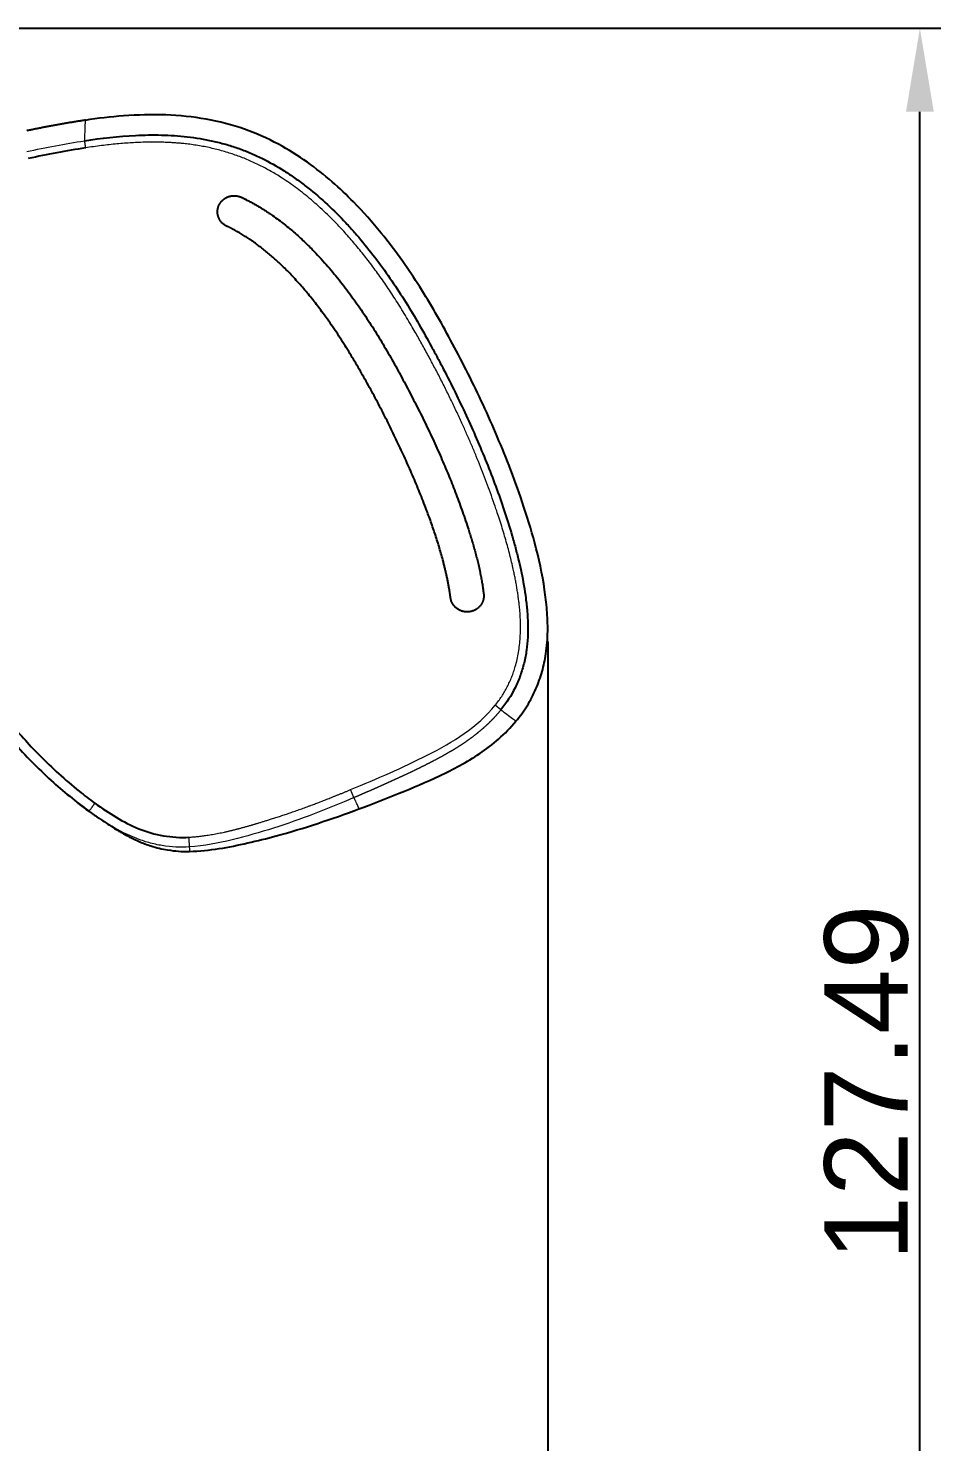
# Model space of a CAD drawing. Header units: millimetres. Extents: x 2151 to 2745, y 1423 to 1843.
# Drawn here: x 2290.6 to 2345.3, y 1554.5 to 1639.2 of the extents above; entities that cross this region are included whole.
import ezdxf

# ---------------------------------------------------------------- set-up
doc = ezdxf.new("R2010")
doc.units = ezdxf.units.MM
doc.styles.get("Standard").update_dxf_attribs({"font": 'arial.ttf'})
doc.dimstyles.new('ISO-25', dxfattribs={"dimtxt": 2.5, "dimasz": 2.5, "dimexe": 1.25, "dimexo": 0.625, "dimtad": 1, "dimtxsty": 'Standard', "dimcen": 2.5, "dimadec": 0, "dimazin": 0, "dimtfac": 1, "dimtmove": 0, "dimatfit": 3, "dimfxl": 1, "dimarcsym": 0})

# ---------------------------------------------------------------- blocks, each defined once
blk = doc.blocks.new('*D14')
at = {"color": 3, "lineweight": -2, "transparency": 16777216}
for p, q in [((2321.713, 1602.464), (2321.713, 1489.873)), ((2183.48, 1601.101), (2183.48, 1489.873)), ((2188.48, 1491.123), (2316.713, 1491.123))]:
    blk.add_line(p, q, dxfattribs=at)
at = {"color": 3, "transparency": 16777216}
for points in [[(2188.48, 1491.956), (2188.48, 1490.289), (2183.48, 1491.123)], [(2316.713, 1491.956), (2316.713, 1490.289), (2321.713, 1491.123)]]:
    blk.add_solid(points, dxfattribs=at)
at = {"layer": 'Defpoints', "color": 0, "transparency": 16777216}
for p in [(2321.713, 1603.089), (2183.48, 1601.726), (2321.713, 1491.123)]:
    blk.add_point(p, dxfattribs=at)
at = {"color": 3, "transparency": 16777216, "insert": (2242.454, 1496.857), "char_height": 5, "attachment_point": 1}
blk.add_mtext('138.23', dxfattribs=at)
blk = doc.blocks.new('*D18')
at = {"color": 3, "lineweight": -2, "transparency": 16777216}
for p, q in [((2253.167, 1639.234), (2345.274, 1639.234)), ((2344.024, 1516.748), (2344.024, 1634.234)), ((2281.867, 1511.748), (2345.274, 1511.748))]:
    blk.add_line(p, q, dxfattribs=at)
at = {"color": 3, "transparency": 16777216}
for points in [[(2343.191, 1634.234), (2344.858, 1634.234), (2344.024, 1639.234)], [(2343.191, 1516.748), (2344.858, 1516.748), (2344.024, 1511.748)]]:
    blk.add_solid(points, dxfattribs=at)
at = {"layer": 'Defpoints', "color": 0, "transparency": 16777216}
for p in [(2252.542, 1639.234), (2344.024, 1639.234), (2281.242, 1511.748)]:
    blk.add_point(p, dxfattribs=at)
at = {"color": 3, "transparency": 16777216, "insert": (2338.294, 1565.342), "char_height": 5, "attachment_point": 1, "rotation": 90}
blk.add_mtext('127.49', dxfattribs=at)

msp = doc.modelspace()

# ---------------------------------------------------------------- linework, layer by layer
at = {"linetype": 'Continuous', "lineweight": 18}
for p, q in [((2318.909, 1598.379), (2318.569, 1598.656)), ((2310.095, 1593.113), (2309.896, 1593.592))]:
    msp.add_line(p, q, dxfattribs=at)
at = {"linetype": 'Continuous', "lineweight": 25}
msp.add_line((2294.217, 1592.292), (2294.222, 1592.299), dxfattribs=at)
for points, degree in [([(2294.01, 1633.724), (2292.236, 1633.461), (2290.482, 1633.084)], 2), ([(2294.217, 1592.292), (2293.998, 1592.451), (2293.783, 1592.613), (2293.57, 1592.779)], 3), ([(2294.221, 1592.299), (2294.858, 1591.845)], 1)]:
    msp.add_open_spline(points, degree=degree, dxfattribs=at)
at = {"linetype": 'Continuous', "lineweight": 18}
for points, degree, knots in [([(2293.987, 1633.72), (2293.987, 1633.72), (2293.986, 1633.719), (2293.985, 1633.71), (2293.984, 1633.679), (2293.982, 1633.657), (2293.979, 1633.599), (2293.978, 1633.564), (2293.974, 1633.482), (2293.972, 1633.434), (2293.965, 1633.275), (2293.96, 1633.146), (2293.949, 1632.847), (2293.942, 1632.676), (2293.936, 1632.489)], 3, [0, 0, 0, 0, 0.013818, 0.13709, 0.13709, 0.260363, 0.260363, 0.383636, 0.383636, 0.506909, 0.506909, 0.753454, 0.753454, 1, 1, 1, 1]), ([(2318.569, 1598.656), (2320.36, 1600.864), (2320.034, 1604.399), (2319.804, 1606.899), (2318.661, 1610.286), (2316.836, 1615.696), (2313.639, 1621.243), (2310, 1627.559), (2305.721, 1630.298), (2303.134, 1631.954), (2300.029, 1632.304), (2297.455, 1632.595), (2294.001, 1632.065)], 2, [0, 0, 0, 0.125, 0.125, 0.25, 0.25, 0.5, 0.5, 0.75, 0.75, 0.875, 0.875, 1, 1, 1]), ([(2309.896, 1593.592), (2311.457, 1594.243), (2313.016, 1594.906), (2316.031, 1596.44), (2317.496, 1597.333), (2318.569, 1598.656)], 3, [0, 0, 0, 0, 0.5, 0.5, 1, 1, 1, 1]), ([(2318.909, 1598.379), (2318.9, 1598.367), (2318.88, 1598.343), (2318.85, 1598.306), (2318.82, 1598.27), (2318.79, 1598.234), (2318.76, 1598.198), (2318.729, 1598.163), (2318.699, 1598.127), (2318.668, 1598.092), (2318.637, 1598.057), (2318.605, 1598.022), (2318.574, 1597.987), (2318.542, 1597.952), (2318.51, 1597.918), (2318.478, 1597.884), (2318.446, 1597.85), (2318.414, 1597.816), (2318.381, 1597.782), (2318.348, 1597.749), (2318.316, 1597.715), (2318.283, 1597.682), (2318.249, 1597.649), (2318.216, 1597.616), (2318.182, 1597.583), (2318.148, 1597.551), (2318.115, 1597.519), (2318.08, 1597.486), (2318.046, 1597.454), (2318.012, 1597.422), (2317.977, 1597.391), (2317.943, 1597.359), (2317.908, 1597.328), (2317.873, 1597.297), (2317.837, 1597.266), (2317.802, 1597.235), (2317.767, 1597.204), (2317.731, 1597.174), (2317.695, 1597.143), (2317.659, 1597.113), (2317.623, 1597.083), (2317.587, 1597.053), (2317.55, 1597.023), (2317.514, 1596.993), (2317.477, 1596.964), (2317.441, 1596.935), (2317.404, 1596.906), (2317.367, 1596.877), (2317.329, 1596.848), (2317.292, 1596.819), (2317.255, 1596.79), (2317.217, 1596.762), (2317.179, 1596.734), (2317.142, 1596.706), (2317.104, 1596.678), (2317.065, 1596.65), (2317.027, 1596.622), (2316.989, 1596.594), (2316.951, 1596.567), (2316.912, 1596.54), (2316.873, 1596.513), (2316.835, 1596.486), (2316.796, 1596.459), (2316.757, 1596.432), (2316.718, 1596.405), (2316.679, 1596.379), (2316.639, 1596.353), (2316.6, 1596.326), (2316.56, 1596.3), (2316.521, 1596.274), (2316.481, 1596.248), (2316.441, 1596.223), (2316.401, 1596.197), (2316.361, 1596.172), (2316.321, 1596.146), (2316.281, 1596.121), (2316.241, 1596.096), (2316.201, 1596.071), (2316.16, 1596.046), (2316.12, 1596.021), (2316.079, 1595.996), (2316.039, 1595.972), (2315.998, 1595.947), (2315.957, 1595.923), (2315.916, 1595.899), (2315.875, 1595.874), (2315.834, 1595.85), (2315.793, 1595.826), (2315.752, 1595.802), (2315.711, 1595.779), (2315.669, 1595.755), (2315.628, 1595.731), (2315.586, 1595.708), (2315.545, 1595.684), (2315.503, 1595.661), (2315.462, 1595.638), (2315.42, 1595.615), (2315.378, 1595.592), (2315.337, 1595.569), (2315.295, 1595.546), (2315.253, 1595.523), (2315.211, 1595.5), (2315.169, 1595.477), (2315.127, 1595.455), (2315.085, 1595.432), (2315.043, 1595.41), (2315, 1595.387), (2314.958, 1595.365), (2314.916, 1595.343), (2314.874, 1595.32), (2314.831, 1595.298), (2314.789, 1595.276), (2314.747, 1595.254), (2314.704, 1595.232), (2314.662, 1595.21), (2314.619, 1595.188), (2314.577, 1595.167), (2314.534, 1595.145), (2314.492, 1595.123), (2314.449, 1595.101), (2314.407, 1595.08), (2314.364, 1595.058), (2314.321, 1595.037), (2314.279, 1595.015), (2314.236, 1594.994), (2314.193, 1594.973), (2314.15, 1594.951), (2314.108, 1594.93), (2314.065, 1594.909), (2314.022, 1594.888), (2313.979, 1594.867), (2313.936, 1594.846), (2313.893, 1594.825), (2313.85, 1594.804), (2313.807, 1594.783), (2313.764, 1594.762), (2313.721, 1594.741), (2313.678, 1594.72), (2313.635, 1594.699), (2313.592, 1594.679), (2313.548, 1594.658), (2313.505, 1594.637), (2313.462, 1594.617), (2313.419, 1594.596), (2313.375, 1594.576), (2313.332, 1594.555), (2313.289, 1594.535), (2313.245, 1594.514), (2313.202, 1594.494), (2313.158, 1594.473), (2313.115, 1594.453), (2313.071, 1594.433), (2313.028, 1594.412), (2312.984, 1594.392), (2312.941, 1594.372), (2312.897, 1594.352), (2312.853, 1594.332), (2312.81, 1594.311), (2312.766, 1594.291), (2312.722, 1594.271), (2312.679, 1594.251), (2312.635, 1594.231), (2312.591, 1594.211), (2312.547, 1594.191), (2312.503, 1594.171), (2312.459, 1594.151), (2312.415, 1594.131), (2312.371, 1594.111), (2312.327, 1594.091), (2312.283, 1594.071), (2312.239, 1594.051), (2312.195, 1594.032), (2312.151, 1594.012), (2312.107, 1593.992), (2312.063, 1593.972), (2312.019, 1593.952), (2311.974, 1593.933), (2311.93, 1593.913), (2311.886, 1593.893), (2311.842, 1593.873), (2311.797, 1593.854), (2311.753, 1593.834), (2311.709, 1593.814), (2311.664, 1593.794), (2311.62, 1593.775), (2311.575, 1593.755), (2311.531, 1593.735), (2311.486, 1593.716), (2311.442, 1593.696), (2311.397, 1593.677), (2311.353, 1593.657), (2311.308, 1593.637), (2311.263, 1593.618), (2311.219, 1593.598), (2311.174, 1593.579), (2311.129, 1593.559), (2311.085, 1593.54), (2311.04, 1593.52), (2310.995, 1593.501), (2310.95, 1593.481), (2310.906, 1593.462), (2310.861, 1593.442), (2310.816, 1593.423), (2310.771, 1593.404), (2310.726, 1593.384), (2310.681, 1593.365), (2310.636, 1593.345), (2310.591, 1593.326), (2310.546, 1593.306), (2310.501, 1593.287), (2310.456, 1593.268), (2310.411, 1593.248), (2310.366, 1593.229), (2310.321, 1593.21), (2310.276, 1593.19), (2310.231, 1593.171), (2310.186, 1593.152), (2310.141, 1593.132), (2310.111, 1593.119), (2310.095, 1593.113)], 3, [0, 0, 0, 0, 0.004536, 0.009071, 0.013604, 0.018135, 0.022665, 0.027193, 0.03172, 0.036246, 0.040772, 0.045296, 0.049819, 0.054342, 0.058864, 0.063386, 0.067907, 0.072428, 0.076949, 0.081469, 0.08599, 0.09051, 0.095031, 0.099552, 0.104073, 0.108594, 0.113116, 0.117638, 0.12216, 0.126683, 0.131207, 0.135731, 0.140256, 0.144782, 0.149308, 0.153836, 0.158364, 0.162893, 0.167423, 0.171954, 0.176486, 0.18102, 0.185554, 0.190089, 0.194626, 0.199163, 0.203702, 0.208242, 0.212783, 0.217325, 0.221868, 0.226413, 0.230959, 0.235506, 0.240054, 0.244603, 0.249154, 0.253706, 0.258259, 0.262813, 0.267368, 0.271925, 0.276483, 0.281043, 0.285603, 0.290165, 0.294729, 0.299293, 0.303859, 0.308427, 0.312996, 0.317566, 0.322138, 0.326711, 0.331285, 0.335861, 0.340438, 0.345017, 0.349597, 0.354178, 0.35876, 0.363344, 0.367929, 0.372516, 0.377104, 0.381693, 0.386283, 0.390874, 0.395466, 0.40006, 0.404654, 0.40925, 0.413847, 0.418444, 0.423043, 0.427642, 0.432242, 0.436844, 0.441445, 0.446048, 0.450651, 0.455255, 0.459859, 0.464464, 0.469069, 0.473675, 0.478281, 0.482888, 0.487494, 0.492101, 0.496708, 0.501315, 0.505922, 0.510529, 0.515136, 0.519743, 0.52435, 0.528957, 0.533564, 0.538172, 0.54278, 0.547388, 0.551996, 0.556605, 0.561214, 0.565824, 0.570434, 0.575044, 0.579655, 0.584267, 0.588879, 0.593492, 0.598105, 0.602719, 0.607334, 0.61195, 0.616566, 0.621183, 0.625801, 0.63042, 0.63504, 0.639661, 0.644283, 0.648906, 0.653529, 0.658154, 0.662781, 0.667408, 0.672036, 0.676666, 0.681297, 0.685929, 0.690563, 0.695198, 0.699834, 0.704472, 0.709111, 0.713752, 0.718394, 0.723037, 0.727683, 0.73233, 0.736978, 0.741629, 0.746281, 0.750934, 0.75559, 0.760247, 0.764906, 0.769567, 0.77423, 0.778894, 0.78356, 0.788228, 0.792898, 0.797569, 0.802242, 0.806917, 0.811593, 0.816272, 0.820951, 0.825633, 0.830316, 0.835001, 0.839688, 0.844377, 0.849067, 0.853758, 0.858452, 0.863147, 0.867843, 0.872542, 0.877242, 0.881943, 0.886647, 0.891351, 0.896058, 0.900766, 0.905476, 0.910187, 0.9149, 0.919614, 0.92433, 0.929048, 0.933767, 0.938488, 0.943211, 0.947935, 0.95266, 0.957387, 0.962116, 0.966846, 0.971578, 0.976311, 0.981046, 0.985782, 0.99052, 0.995259, 1, 1, 1, 1]), ([(2318.909, 1598.379), (2319.036, 1598.285), (2319.313, 1598.078), (2319.63, 1597.837), (2319.806, 1597.698), (2319.817, 1597.683), (2319.796, 1597.695)], 3, [0, 0, 0, 0, 0.200251, 0.47762, 0.75499, 1, 1, 1, 1]), ([(2300.208, 1590.741), (2301.348, 1590.81), (2302.707, 1591.135), (2303.265, 1591.269), (2303.932, 1591.463), (2304.415, 1591.603), (2305.145, 1591.832), (2306.296, 1592.193), (2307.54, 1592.657), (2308.647, 1593.071), (2309.896, 1593.592)], 2, [0, 0, 0, 0.25, 0.25, 0.375, 0.375, 0.5, 0.5, 0.75, 0.75, 1, 1, 1]), ([(2310.095, 1593.113), (2308.518, 1592.437), (2306.915, 1591.811), (2304.46, 1591.025), (2303.633, 1590.789), (2301.959, 1590.382), (2301.111, 1590.211), (2300.243, 1590.155)], 3, [0, 0, 0, 0, 0.5, 0.5, 0.75, 0.75, 1, 1, 1, 1]), ([(2310.391, 1592.44), (2310.394, 1592.441), (2310.391, 1592.465), (2310.339, 1592.595), (2310.229, 1592.836), (2310.134, 1593.033), (2310.095, 1593.113)], 3, [0, 0, 0, 0, 0.175361, 0.492743, 0.810125, 1, 1, 1, 1]), ([(2294.222, 1592.299), (2294.225, 1592.304), (2294.231, 1592.312), (2294.247, 1592.334), (2294.258, 1592.349), (2294.284, 1592.385), (2294.299, 1592.406), (2294.333, 1592.454), (2294.353, 1592.48), (2294.393, 1592.536), (2294.415, 1592.566), (2294.459, 1592.627), (2294.481, 1592.658), (2294.525, 1592.719), (2294.547, 1592.749), (2294.568, 1592.778)], 3, [0, 0, 0, 0, 0.136037, 0.136037, 0.280031, 0.280031, 0.424025, 0.424025, 0.568019, 0.568019, 0.712012, 0.712012, 0.856006, 0.856006, 1, 1, 1, 1]), ([(2300.243, 1590.155), (2299.696, 1590.12), (2299.145, 1590.149), (2298.335, 1590.282), (2298.067, 1590.341), (2297.674, 1590.451), (2297.544, 1590.492), (2297.286, 1590.579), (2297.159, 1590.626), (2296.527, 1590.877), (2296.042, 1591.125), (2295.457, 1591.469), (2295.341, 1591.539), (2295.116, 1591.68), (2295.007, 1591.75), (2294.898, 1591.821)], 3, [0, 0, 0, 0, 0.286518, 0.286518, 0.429776, 0.429776, 0.501406, 0.501406, 0.573035, 0.573035, 0.859553, 0.859553, 0.931182, 0.931182, 1, 1, 1, 1]), ([(2300.242, 1589.883), (2300.246, 1589.883), (2300.256, 1589.894), (2300.262, 1589.952), (2300.255, 1590.048), (2300.248, 1590.116), (2300.245, 1590.139), (2300.244, 1590.147), (2300.243, 1590.155)], 3, [0, 0, 0, 0, 0.186326, 0.523341, 0.860357, 0.95085, 0.95085, 1, 1, 1, 1])]:
    msp.add_open_spline(points, degree=degree, knots=knots, dxfattribs=at)
at = {"linetype": 'Continuous', "lineweight": 25}
for points, knots in [([(2319.809, 1597.689), (2320.056, 1597.986), (2320.5, 1598.604), (2321.026, 1599.611), (2321.4, 1600.657), (2321.646, 1601.818), (2321.738, 1603.06), (2321.685, 1604.347), (2321.475, 1606.121), (2320.995, 1608.291), (2320.238, 1610.766), (2319.429, 1612.969), (2318.601, 1614.991), (2317.741, 1616.901), (2316.841, 1618.746), (2315.927, 1620.495), (2315.006, 1622.156), (2314.055, 1623.736), (2312.982, 1625.347), (2311.68, 1627.07), (2310.266, 1628.664), (2308.777, 1630.075), (2307.288, 1631.258), (2305.542, 1632.355), (2303.512, 1633.258), (2301.231, 1633.846), (2298.787, 1634.092), (2296.353, 1634.02), (2294.75, 1633.835), (2293.987, 1633.711)], [0, 0, 0, 0, 0.022067, 0.043847, 0.065136, 0.085776, 0.112006, 0.136588, 0.159796, 0.214743, 0.264163, 0.308702, 0.349787, 0.389913, 0.429234, 0.467894, 0.503476, 0.538584, 0.573942, 0.61488, 0.6628, 0.696407, 0.732806, 0.772096, 0.814741, 0.860193, 0.907045, 0.955659, 1, 1, 1, 1]), ([(2293.938, 1632.489), (2294.951, 1632.644), (2295.979, 1632.763), (2297.526, 1632.838), (2298.043, 1632.846), (2299.075, 1632.82), (2299.59, 1632.787), (2300.358, 1632.699), (2300.614, 1632.663), (2301.123, 1632.579), (2301.377, 1632.53), (2301.884, 1632.418), (2302.137, 1632.355), (2302.513, 1632.249), (2302.638, 1632.212), (2302.887, 1632.133), (2303.01, 1632.092), (2303.379, 1631.963), (2303.622, 1631.869), (2304.1, 1631.667), (2304.335, 1631.56), (2305.03, 1631.216), (2305.479, 1630.961), (2306.133, 1630.546), (2306.347, 1630.402), (2306.77, 1630.104), (2306.977, 1629.951), (2307.59, 1629.476), (2308.381, 1628.808), (2309.12, 1628.082), (2309.655, 1627.522), (2309.83, 1627.332), (2310.174, 1626.948), (2311.018, 1625.976), (2311.787, 1624.95), (2312.654, 1623.678), (2312.933, 1623.247), (2313.476, 1622.376), (2314.003, 1621.493), (2314.503, 1620.596), (2314.871, 1619.919), (2314.993, 1619.693), (2315.233, 1619.24), (2315.828, 1618.105), (2316.391, 1616.955), (2317.25, 1615.094), (2317.659, 1614.152), (2318.234, 1612.724), (2318.419, 1612.245), (2318.776, 1611.282), (2319.12, 1610.314), (2319.505, 1609.088), (2319.713, 1608.344), (2319.845, 1607.847), (2319.908, 1607.597), (2320.088, 1606.845), (2320.248, 1606.088), (2320.384, 1605.193), (2320.43, 1604.808), (2320.458, 1604.55), (2320.47, 1604.421), (2320.502, 1604.033), (2320.517, 1603.774), (2320.529, 1603.254), (2320.526, 1602.993), (2320.5, 1602.472), (2320.477, 1602.212), (2320.405, 1601.694), (2320.332, 1601.307), (2320.229, 1600.927), (2320.153, 1600.676), (2320.112, 1600.551), (2319.978, 1600.181), (2319.668, 1599.456), (2319.24, 1598.788), (2318.909, 1598.379)], [0, 0, 0, 0, 0.0625, 0.0625, 0.09375, 0.09375, 0.125, 0.125, 0.140625, 0.140625, 0.15625, 0.15625, 0.171875, 0.171875, 0.179688, 0.179688, 0.1875, 0.1875, 0.203125, 0.203125, 0.21875, 0.21875, 0.25, 0.25, 0.265625, 0.265625, 0.28125, 0.28125, 0.3125, 0.34375, 0.34375, 0.359375, 0.359375, 0.375, 0.4375, 0.4375, 0.46875, 0.46875, 0.5, 0.53125, 0.53125, 0.546875, 0.546875, 0.5625, 0.625, 0.625, 0.6875, 0.6875, 0.71875, 0.71875, 0.75, 0.78125, 0.796875, 0.796875, 0.8125, 0.8125, 0.84375, 0.859375, 0.867188, 0.867188, 0.875, 0.875, 0.890625, 0.890625, 0.90625, 0.90625, 0.921875, 0.921875, 0.9375, 0.945313, 0.945313, 0.953125, 0.953125, 0.96875, 1, 1, 1, 1]), ([(2294.001, 1632.064), (2293.427, 1631.976), (2292.854, 1631.877), (2291.712, 1631.662), (2291.142, 1631.545), (2290.573, 1631.421)], [0, 0, 0, 0, 0.499591, 0.499591, 1, 1, 1, 1]), ([(2287.769, 1598.878), (2288.371, 1598.026), (2289.674, 1596.375), (2291.838, 1594.161), (2293.426, 1592.876), (2294.222, 1592.3)], [0, 0, 0, 0, 0.336951, 0.682797, 1, 1, 1, 1]), ([(2288.472, 1598.918), (2288.764, 1598.519), (2289.065, 1598.128), (2289.963, 1597.022), (2290.586, 1596.327), (2291.993, 1594.901), (2292.788, 1594.176), (2293.932, 1593.253), (2294.247, 1593.011), (2294.568, 1592.778)], [0, 0, 0, 0, 0.170433, 0.170433, 0.492226, 0.492226, 0.862954, 0.862954, 1, 1, 1, 1]), ([(2310.391, 1592.44), (2311.206, 1592.736), (2312.829, 1593.367), (2314.852, 1594.223), (2316.459, 1595.022), (2317.659, 1595.739), (2318.808, 1596.613), (2319.486, 1597.309), (2319.809, 1597.689)], [0, 0, 0, 0, 0.238454, 0.479524, 0.604291, 0.732211, 0.863691, 1, 1, 1, 1]), ([(2294.568, 1592.778), (2295.396, 1592.18), (2296.256, 1591.637), (2298.146, 1590.868), (2299.181, 1590.68), (2300.208, 1590.741)], [0, 0, 0, 0, 0.5, 0.5, 1, 1, 1, 1]), ([(2300.242, 1589.883), (2300.836, 1589.913), (2302.008, 1590.022), (2303.732, 1590.387), (2305.711, 1590.874), (2307.934, 1591.554), (2309.577, 1592.131), (2310.391, 1592.44)], [0, 0, 0, 0, 0.169309, 0.33634, 0.50257, 0.751369, 1, 1, 1, 1]), ([(2294.898, 1591.821), (2294.894, 1591.824), (2294.873, 1591.837), (2294.853, 1591.851), (2294.837, 1591.861)], [0, 0, 0, 0, 0.218055, 1, 1, 1, 1]), ([(2294.898, 1591.822), (2295.092, 1591.691), (2295.455, 1591.454), (2295.887, 1591.18), (2296.214, 1590.988), (2296.458, 1590.852), (2296.786, 1590.68), (2297.27, 1590.452), (2298.003, 1590.177), (2299.016, 1589.933), (2299.797, 1589.877), (2300.242, 1589.883)], [0, 0, 0, 0, 0.16228, 0.288228, 0.337165, 0.381323, 0.432084, 0.521379, 0.638648, 0.798056, 1, 1, 1, 1])]:
    msp.add_open_spline(points, degree=3, knots=knots, dxfattribs=at)
at = {"linetype": 'Continuous', "lineweight": 18}
msp.add_open_spline([(2290.482, 1631.841), (2291.054, 1631.965), (2292.203, 1632.2), (2293.359, 1632.4), (2293.938, 1632.489)], degree=3, dxfattribs=at)
for points, weights in [([(2293.936, 1632.488), (2293.963, 1632.314), (2294.001, 1632.065)], [1, 0.922012916399, 1]), ([(2300.243, 1590.155), (2300.237, 1590.256), (2300.208, 1590.741)], [1, 0.776955707682, 1])]:
    msp.add_rational_spline(points, weights, degree=2, dxfattribs=at)
at = {"color": 5, "linetype": 'Continuous'}
msp.add_rational_spline([(2316.916, 1604.249), (2317.198, 1604.257), (2317.453, 1604.374), (2317.638, 1604.58), (2317.823, 1604.785), (2317.907, 1605.045), (2317.874, 1605.316), (2317.727, 1606.552), (2316.994, 1609.361), (2315.35, 1613.611), (2313.161, 1618.054), (2310.692, 1622.317), (2307.712, 1626.111), (2305.069, 1628.244), (2303.515, 1629.023), (2303.358, 1629.098), (2303.099, 1629.22), (2302.811, 1629.23), (2302.543, 1629.126), (2302.276, 1629.021), (2302.075, 1628.82), (2301.977, 1628.558), (2301.794, 1628.069), (2301.998, 1627.587), (2302.482, 1627.361), (2302.919, 1627.162), (2303.897, 1626.594), (2305.889, 1625.044), (2308.228, 1622.368), (2310.583, 1618.63), (2312.689, 1614.594), (2314.479, 1610.48), (2315.517, 1607.285), (2315.84, 1605.488), (2315.89, 1605.093), (2315.957, 1604.57), (2316.371, 1604.229), (2316.916, 1604.249)], [1, 0.943712801821, 0.943712801821, 1, 0.943712801821, 0.943712801821, 1, 1, 1, 1, 1, 1, 1, 1, 1, 1, 0.942071406822, 0.942071406822, 1, 0.942071406822, 0.942071406822, 1, 0.828568116336, 0.828568116336, 1, 1, 1, 1, 1, 1, 1, 1, 1, 1, 1, 0.825286622844, 0.825286622844, 1], degree=3, knots=[-57.166515, -57.166515, -57.166515, -57.166515, -56.341197, -56.341197, -56.341197, -55.515878, -55.515878, -55.515878, -51.646087, -46.553945, -41.436309, -36.366746, -31.411095, -26.68424, -26.158033, -26.158033, -26.158033, -25.318122, -25.318122, -25.318122, -24.478211, -24.478211, -24.478211, -23.01126, -23.01126, -23.01126, -21.565542, -19.616551, -15.336286, -10.76223, -6.027584, -1.32127, 3.100929, 4.339782, 4.339782, 4.339782, 5.821378, 5.821378, 5.821378, 5.821378], dxfattribs=at)

# ---------------------------------------------------------------- dimensions: what is measured, and where the dimension line sits
dim = msp.add_linear_dim(base=(2344.024, 1639.234), p1=(2281.242, 1511.748), p2=(2252.542, 1639.234), angle=90, dimstyle='ISO-25', override={"dimtxt": 5, "dimasz": 5, "dimdsep": 46, "dimcen": 5, "dimclrd": 3, "dimclre": 3, "dimclrt": 3, "dimfxl": 1.25})
dim.commit()
dim.dimension.update_dxf_attribs({"geometry": '*D18', "text_midpoint": (2344.024, 1575.491), "dimtype": 160})
dim = msp.add_linear_dim(base=(2321.713, 1491.123), p1=(2183.48, 1601.726), p2=(2321.713, 1603.089), dimstyle='ISO-25', override={"dimtxt": 5, "dimasz": 5, "dimdsep": 46, "dimcen": 5, "dimclrd": 3, "dimclre": 3, "dimclrt": 3, "dimfxl": 1.25})
dim.commit()
dim.dimension.update_dxf_attribs({"geometry": '*D14', "text_midpoint": (2252.597, 1491.123), "dimtype": 160})

doc.saveas('drawing.dxf')
